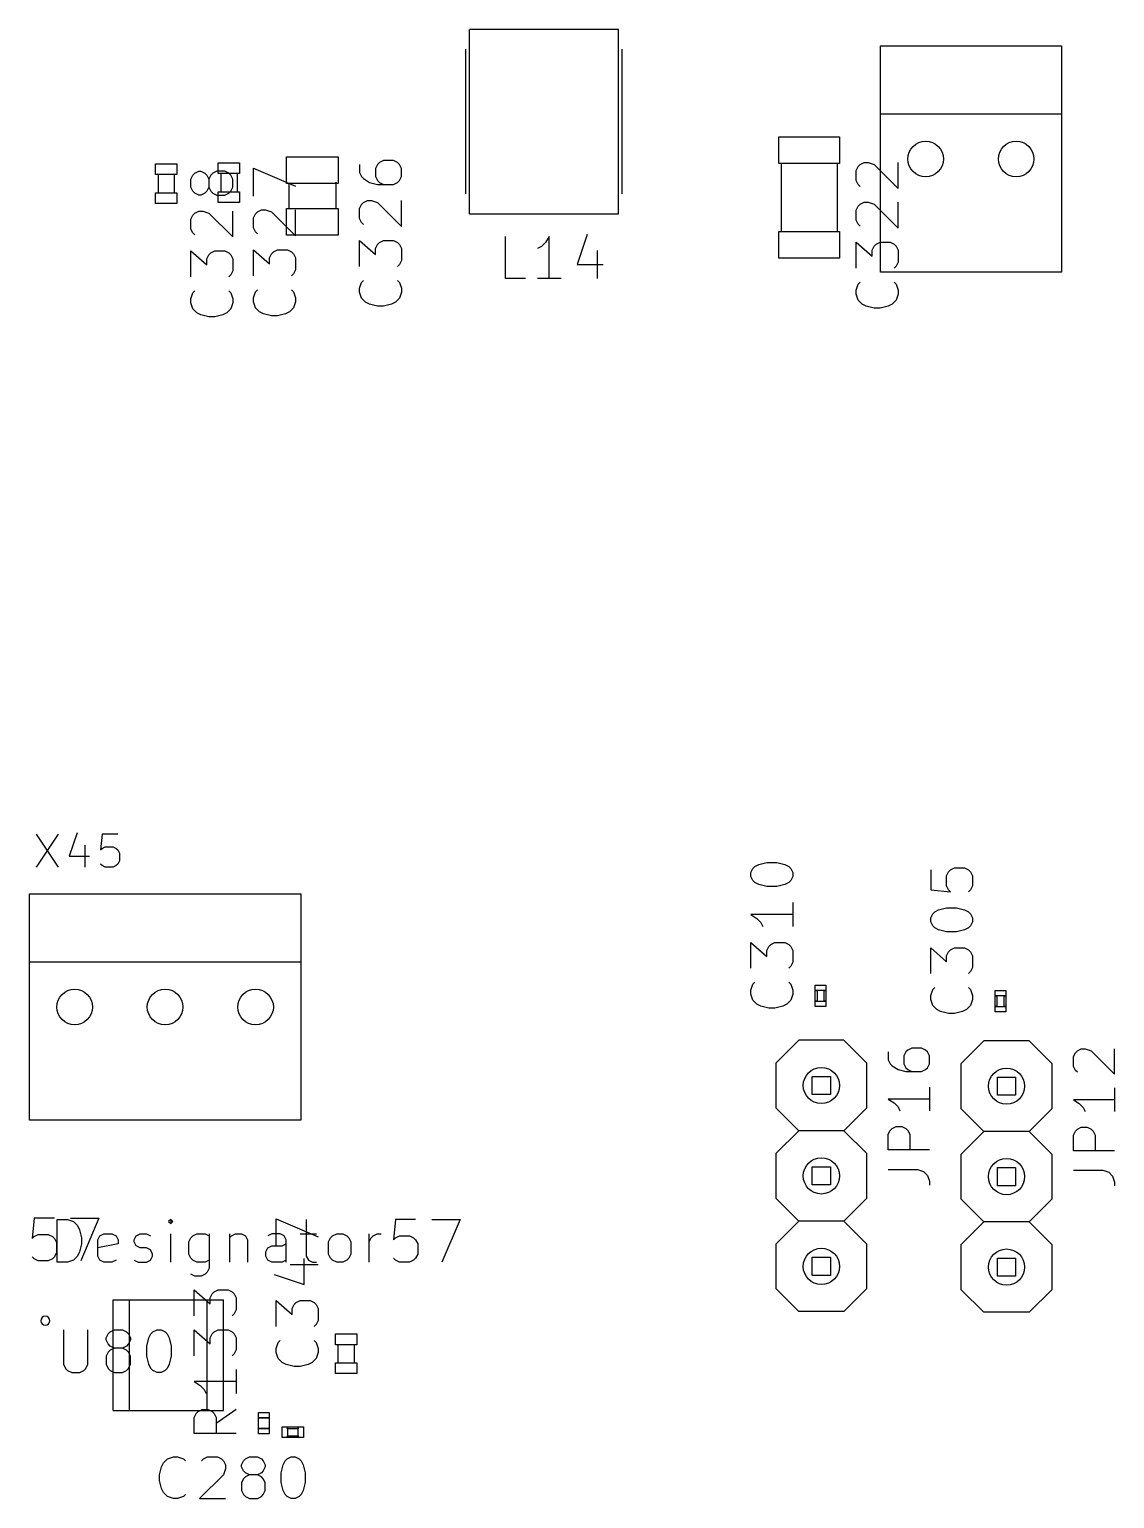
# Model space of a CAD drawing. Header units: millimetres. Extents: x -1 to 260, y -56 to 300.
# Drawn here: x 161.08 to 191.55, y 41.15 to 82.41 of the extents above; entities that cross this region are included whole.
import ezdxf

# ---------------------------------------------------------------- set-up
doc = ezdxf.new("R2010")
doc.units = ezdxf.units.MM
for name, color, linetype, true_color in [('Edge.Cuts', 254, 'CONTINUOUS', 0xd0d2cd), ('F.Fab', 9, 'CONTINUOUS', 0xafafaf), ('F.Silkscreen', 41, 'CONTINUOUS', 0xf2eda1)]:
    doc.layers.add(name, color=color, linetype=linetype, true_color=true_color)

msp = doc.modelspace()

# ---------------------------------------------------------------- linework, layer by layer
at = {"layer": 'Edge.Cuts'}
for centre, radius in [((186.25, 78.77), 0.5), ((188.79, 78.77), 0.5), ((162.354712, 54.953493), 0.5), ((164.894712, 54.953493), 0.5), ((167.434712, 54.953493), 0.5), ((183.32, 52.75), 0.508), ((188.52, 52.73), 0.508), ((183.32, 50.21), 0.508), ((188.52, 50.19), 0.508), ((183.32, 47.67), 0.508), ((188.52, 47.65), 0.508)]:
    msp.add_circle(centre, radius, dxfattribs=at)
at = {"layer": 'F.Fab', "linetype": 'CONTINUOUS'}
for p, q in [((173.437, 77.229), (173.437, 82.411)), ((177.628, 82.411), (173.437, 82.411)), ((177.628, 77.229), (177.628, 82.411)), ((173.336, 77.788), (173.336, 81.852)), ((177.73, 77.788), (177.73, 81.852)), ((182.1291, 78.6417), (182.1291, 79.3918)), ((182.1291, 79.3918), (183.8291, 79.3918)), ((183.8291, 79.3918), (183.8291, 78.6417)), ((168.3061, 78.0821), (168.3061, 78.8322)), ((168.3061, 78.8322), (169.7562, 78.8322)), ((169.7562, 78.8322), (169.7562, 78.0821)), ((164.6252, 78.334), (164.6252, 78.634)), ((164.6252, 78.634), (165.2251, 78.634)), ((165.2251, 78.634), (165.2251, 78.334)), ((166.3852, 78.364), (166.3852, 78.664)), ((166.3852, 78.664), (166.9851, 78.664)), ((166.9851, 78.664), (166.9851, 78.364)), ((183.8291, 78.6417), (182.1291, 78.6417)), ((182.193, 78.655), (182.193, 76.725)), ((183.767, 78.655), (183.767, 76.725)), ((165.2251, 78.334), (164.6252, 78.334)), ((164.706, 77.835), (164.706, 78.325)), ((165.154, 78.325), (165.154, 77.835)), ((166.9851, 78.364), (166.3852, 78.364)), ((166.466, 77.865), (166.466, 78.355)), ((166.914, 78.355), (166.914, 77.865)), ((169.7562, 78.0821), (168.3061, 78.0821)), ((168.37, 78.096), (168.37, 77.359)), ((169.69, 78.121), (169.69, 77.359)), ((164.6252, 77.5212), (164.6252, 77.8212)), ((164.6252, 77.8212), (165.2251, 77.8212)), ((165.2251, 77.8212), (165.2251, 77.5212)), ((166.3852, 77.5512), (166.3852, 77.8512)), ((166.3852, 77.8512), (166.9851, 77.8512)), ((166.9851, 77.8512), (166.9851, 77.5512)), ((165.2251, 77.5212), (164.6252, 77.5212)), ((166.9851, 77.5512), (166.3852, 77.5512)), ((168.3061, 76.6343), (168.3061, 77.3844)), ((168.3061, 77.3844), (169.7562, 77.3844)), ((169.7562, 77.3844), (169.7562, 76.6343)), ((173.437, 77.229), (177.628, 77.229)), ((169.7562, 76.6343), (168.3061, 76.6343)), ((182.1309, 75.9882), (182.1309, 76.7383)), ((182.1309, 76.7383), (183.8309, 76.7383)), ((183.8309, 76.7383), (183.8309, 75.9882)), ((183.8309, 75.9882), (182.1309, 75.9882)), ((183.15, 55.42), (183.15, 55.57)), ((183.15, 55.57), (183.45, 55.57)), ((183.15, 55.12), (183.15, 55.42)), ((183.15, 55.42), (183.2, 55.42)), ((183.45, 55.42), (183.15, 55.42)), ((183.2, 55.42), (183.2, 55.12)), ((183.4, 55.12), (183.4, 55.42)), ((183.4, 55.42), (183.45, 55.42)), ((183.45, 55.57), (183.45, 55.42)), ((183.45, 55.42), (183.45, 55.12)), ((188.2, 55.27), (188.2, 55.42)), ((188.2, 55.42), (188.5, 55.42)), ((188.5, 55.42), (188.5, 55.27)), ((183.2, 55.12), (183.15, 55.12)), ((183.15, 54.97), (183.15, 55.12)), ((183.15, 55.12), (183.45, 55.12)), ((183.45, 54.97), (183.15, 54.97)), ((183.45, 55.12), (183.4, 55.12)), ((183.45, 55.12), (183.45, 54.97)), ((188.2, 54.97), (188.2, 55.27)), ((188.2, 55.27), (188.25, 55.27)), ((188.5, 55.27), (188.2, 55.27)), ((188.25, 54.97), (188.2, 54.97)), ((188.2, 54.82), (188.2, 54.97)), ((188.2, 54.97), (188.5, 54.97)), ((188.25, 55.27), (188.25, 54.97)), ((188.45, 54.97), (188.45, 55.27)), ((188.45, 55.27), (188.5, 55.27)), ((188.5, 54.97), (188.45, 54.97)), ((188.5, 55.27), (188.5, 54.97)), ((188.5, 54.97), (188.5, 54.82)), ((188.5, 54.82), (188.2, 54.82)), ((183.066, 52.496), (183.066, 53.004)), ((183.066, 53.004), (183.574, 53.004)), ((183.574, 53.004), (183.574, 52.496)), ((188.266, 52.476), (188.266, 52.984)), ((188.266, 52.984), (188.774, 52.984)), ((188.774, 52.984), (188.774, 52.476)), ((183.574, 52.496), (183.066, 52.496)), ((188.774, 52.476), (188.266, 52.476)), ((183.066, 49.956), (183.066, 50.464)), ((183.066, 50.464), (183.574, 50.464)), ((183.574, 50.464), (183.574, 49.956)), ((188.266, 49.936), (188.266, 50.444)), ((188.266, 50.444), (188.774, 50.444)), ((188.774, 50.444), (188.774, 49.936)), ((183.574, 49.956), (183.066, 49.956)), ((188.774, 49.936), (188.266, 49.936)), ((183.066, 47.416), (183.066, 47.924)), ((183.066, 47.924), (183.574, 47.924)), ((183.574, 47.924), (183.574, 47.416)), ((188.266, 47.396), (188.266, 47.904)), ((188.266, 47.904), (188.774, 47.904)), ((188.774, 47.904), (188.774, 47.396)), ((183.574, 47.416), (183.066, 47.416)), ((188.774, 47.396), (188.266, 47.396)), ((163.438403, 46.725509), (166.537203, 46.725509)), ((163.438403, 43.626709), (163.438403, 46.725509)), ((166.537203, 43.626709), (166.537203, 46.725509)), ((162.043652, 45.889863), (162.043652, 44.919753)), ((162.728436, 44.919753), (162.728436, 45.889863)), ((163.299089, 45.775733), (163.356155, 45.832798)), ((163.356155, 45.832798), (163.470285, 45.889863)), ((163.470285, 45.889863), (163.698547, 45.889863)), ((163.698547, 45.889863), (163.812677, 45.832798)), ((163.812677, 45.832798), (163.869743, 45.775733)), ((164.497462, 45.775733), (164.554527, 45.832798)), ((164.554527, 45.832798), (164.668658, 45.889863)), ((164.668658, 45.889863), (164.782788, 45.889863)), ((164.782788, 45.889863), (164.896919, 45.832798)), ((164.896919, 45.832798), (164.953984, 45.775733)), ((163.242024, 45.661602), (163.299089, 45.775733)), ((163.242024, 45.604537), (163.242024, 45.661602)), ((163.299089, 45.490406), (163.242024, 45.604537)), ((163.356155, 45.433341), (163.299089, 45.490406)), ((163.470285, 45.376275), (163.356155, 45.433341)), ((163.812677, 45.433341), (163.698547, 45.376275)), ((163.869743, 45.490406), (163.812677, 45.433341)), ((163.869743, 45.775733), (163.926808, 45.661602)), ((163.926808, 45.604537), (163.869743, 45.490406)), ((163.926808, 45.661602), (163.926808, 45.604537)), ((164.383331, 45.433341), (164.440396, 45.661602)), ((164.383331, 45.148014), (164.383331, 45.433341)), ((164.440396, 45.661602), (164.497462, 45.775733)), ((164.953984, 45.775733), (165.01105, 45.661602)), ((165.01105, 45.661602), (165.068115, 45.433341)), ((165.068115, 45.433341), (165.068115, 45.148014)), ((169.682612, 45.470665), (169.682612, 45.770665)), ((169.682612, 45.770665), (170.282512, 45.770665)), ((170.282512, 45.470665), (169.682612, 45.470665)), ((169.753712, 44.966865), (169.753712, 45.456865)), ((170.201712, 45.456865), (170.201712, 44.966865)), ((170.282512, 45.770665), (170.282512, 45.470665)), ((163.299089, 45.262145), (163.242024, 45.148014)), ((163.242024, 45.148014), (163.242024, 44.919753)), ((163.356155, 45.31921), (163.299089, 45.262145)), ((163.470285, 45.376275), (163.356155, 45.31921)), ((163.698547, 45.376275), (163.470285, 45.376275)), ((163.812677, 45.31921), (163.698547, 45.376275)), ((163.869743, 45.262145), (163.812677, 45.31921)), ((163.926808, 45.148014), (163.869743, 45.262145)), ((163.926808, 44.919753), (163.926808, 45.148014)), ((164.440396, 44.919753), (164.383331, 45.148014)), ((165.068115, 45.148014), (165.01105, 44.919753)), ((162.043652, 44.919753), (162.100718, 44.805622)), ((162.100718, 44.805622), (162.157783, 44.748557)), ((162.157783, 44.748557), (162.271914, 44.691491)), ((162.271914, 44.691491), (162.500175, 44.691491)), ((162.500175, 44.691491), (162.614306, 44.748557)), ((162.614306, 44.748557), (162.671371, 44.805622)), ((162.671371, 44.805622), (162.728436, 44.919753)), ((163.242024, 44.919753), (163.299089, 44.805622)), ((163.299089, 44.805622), (163.356155, 44.748557)), ((163.356155, 44.748557), (163.470285, 44.691491)), ((163.470285, 44.691491), (163.698547, 44.691491)), ((163.698547, 44.691491), (163.812677, 44.748557)), ((163.812677, 44.748557), (163.869743, 44.805622)), ((163.869743, 44.805622), (163.926808, 44.919753)), ((164.497462, 44.805622), (164.440396, 44.919753)), ((164.554527, 44.748557), (164.497462, 44.805622)), ((164.668658, 44.691491), (164.554527, 44.748557)), ((164.782788, 44.691491), (164.668658, 44.691491)), ((164.896919, 44.748557), (164.782788, 44.691491)), ((164.953984, 44.805622), (164.896919, 44.748557)), ((165.01105, 44.919753), (164.953984, 44.805622)), ((169.682612, 44.657865), (169.682612, 44.957865)), ((169.682612, 44.957865), (170.282512, 44.957865)), ((170.282512, 44.657865), (169.682612, 44.657865)), ((170.282512, 44.957865), (170.282512, 44.657865)), ((163.438403, 43.626709), (166.537203, 43.626709)), ((167.52, 43.42), (167.52, 43.57)), ((167.52, 43.57), (167.82, 43.57)), ((167.82, 43.42), (167.52, 43.42)), ((167.82, 43.57), (167.82, 43.42)), ((167.52, 42.97), (167.52, 43.12)), ((167.52, 43.12), (167.82, 43.12)), ((167.82, 42.97), (167.52, 42.97)), ((167.82, 43.12), (167.82, 42.97)), ((168.18, 42.86), (168.18, 43.16)), ((168.18, 43.16), (168.33, 43.16)), ((168.33, 43.16), (168.33, 42.86)), ((168.33, 43.11), (168.33, 43.16)), ((168.33, 43.16), (168.63, 43.16)), ((168.63, 43.11), (168.33, 43.11)), ((168.63, 43.16), (168.63, 43.11)), ((168.63, 42.86), (168.63, 43.16)), ((168.63, 43.16), (168.78, 43.16)), ((168.78, 43.16), (168.78, 42.86)), ((168.33, 42.86), (168.18, 42.86)), ((168.33, 42.86), (168.33, 42.91)), ((168.33, 42.91), (168.63, 42.91)), ((168.63, 42.86), (168.33, 42.86)), ((168.63, 42.91), (168.63, 42.86)), ((168.78, 42.86), (168.63, 42.86))]:
    msp.add_line(p, q, dxfattribs=at)
at = {"layer": 'F.Fab'}
for centre, radius in [((186.25, 78.77), 0.5), ((188.79, 78.77), 0.5), ((162.354712, 54.953493), 0.5), ((164.894712, 54.953493), 0.5), ((167.434712, 54.953493), 0.5), ((183.32, 52.75), 0.508), ((188.52, 52.73), 0.508), ((183.32, 50.21), 0.508), ((188.52, 50.19), 0.508), ((183.32, 47.67), 0.508), ((188.52, 47.65), 0.508)]:
    msp.add_circle(centre, radius, dxfattribs=at)
at = {"layer": 'F.Silkscreen', "linetype": 'CONTINUOUS'}
for p, q in [((184.98, 81.945), (190.06, 81.945)), ((184.98, 80.04), (184.98, 81.945)), ((190.06, 81.945), (190.06, 80.04)), ((184.98, 80.04), (190.06, 80.04)), ((184.98, 75.595), (184.98, 80.04)), ((190.06, 80.04), (190.06, 75.595)), ((165.728214, 78.37338), (165.840264, 78.429405)), ((165.840264, 78.429405), (165.896289, 78.429405)), ((165.896289, 78.429405), (166.00834, 78.37338)), ((166.344491, 78.429405), (166.23244, 78.37338)), ((166.568591, 78.429405), (166.344491, 78.429405)), ((166.680641, 78.37338), (166.568591, 78.429405)), ((167.376164, 77.731078), (167.376164, 78.51543)), ((167.376164, 78.51543), (168.552692, 78.011204)), ((170.351164, 78.612355), (170.351164, 78.388254)), ((170.85539, 78.612355), (170.799365, 78.500304)), ((170.799365, 78.500304), (170.799365, 78.276204)), ((170.911415, 78.66838), (170.85539, 78.612355)), ((171.023465, 78.724405), (170.911415, 78.66838)), ((171.303591, 78.724405), (171.023465, 78.724405)), ((171.415641, 78.66838), (171.303591, 78.724405)), ((171.471667, 78.612355), (171.415641, 78.66838)), ((171.527692, 78.500304), (171.471667, 78.612355)), ((171.527692, 78.276204), (171.527692, 78.500304)), ((184.301164, 78.450304), (184.357189, 78.562355)), ((184.301164, 78.170179), (184.301164, 78.450304)), ((184.357189, 78.562355), (184.413214, 78.61838)), ((184.413214, 78.61838), (184.525264, 78.674405)), ((184.525264, 78.674405), (184.637315, 78.674405)), ((184.637315, 78.674405), (184.80539, 78.61838)), ((184.80539, 78.61838), (185.477692, 77.946078)), ((185.477692, 77.946078), (185.477692, 78.674405)), ((165.616164, 78.205304), (165.672189, 78.317355)), ((165.616164, 77.981204), (165.616164, 78.205304)), ((165.672189, 78.317355), (165.728214, 78.37338)), ((166.00834, 78.37338), (166.064365, 78.317355)), ((166.064365, 78.317355), (166.12039, 78.205304)), ((166.176415, 78.317355), (166.12039, 78.205304)), ((166.12039, 78.205304), (166.12039, 77.981204)), ((166.23244, 78.37338), (166.176415, 78.317355)), ((166.736667, 78.317355), (166.680641, 78.37338)), ((166.792692, 78.205304), (166.736667, 78.317355)), ((166.792692, 77.981204), (166.792692, 78.205304)), ((170.351164, 78.388254), (170.407189, 78.276204)), ((170.407189, 78.276204), (170.463214, 78.220179)), ((170.463214, 78.220179), (170.631289, 78.108128)), ((170.631289, 78.108128), (170.85539, 78.052103)), ((170.799365, 78.276204), (170.85539, 78.164153)), ((170.85539, 78.164153), (170.911415, 78.108128)), ((170.85539, 78.052103), (171.303591, 78.052103)), ((170.911415, 78.108128), (171.023465, 78.052103)), ((171.303591, 78.052103), (171.415641, 78.108128)), ((171.415641, 78.108128), (171.471667, 78.164153)), ((171.471667, 78.164153), (171.527692, 78.276204)), ((184.357189, 78.058128), (184.301164, 78.170179)), ((184.413214, 78.002103), (184.357189, 78.058128)), ((165.672189, 77.869153), (165.616164, 77.981204)), ((165.728214, 77.813128), (165.672189, 77.869153)), ((165.840264, 77.757103), (165.728214, 77.813128)), ((165.896289, 77.757103), (165.840264, 77.757103)), ((166.00834, 77.813128), (165.896289, 77.757103)), ((166.064365, 77.869153), (166.00834, 77.813128)), ((166.12039, 77.981204), (166.064365, 77.869153)), ((166.12039, 77.981204), (166.176415, 77.869153)), ((166.176415, 77.869153), (166.23244, 77.813128)), ((166.23244, 77.813128), (166.344491, 77.757103)), ((166.344491, 77.757103), (166.568591, 77.757103)), ((166.568591, 77.757103), (166.680641, 77.813128)), ((166.680641, 77.813128), (166.736667, 77.869153)), ((166.736667, 77.869153), (166.792692, 77.981204)), ((170.463214, 77.547877), (170.575264, 77.603902)), ((170.575264, 77.603902), (170.687315, 77.603902)), ((170.687315, 77.603902), (170.85539, 77.547877)), ((171.527692, 76.875575), (171.527692, 77.603902)), ((165.616164, 77.084801), (165.672189, 77.196852)), ((165.672189, 77.196852), (165.728214, 77.252877)), ((165.728214, 77.252877), (165.840264, 77.308902)), ((165.840264, 77.308902), (165.952315, 77.308902)), ((165.952315, 77.308902), (166.12039, 77.252877)), ((166.12039, 77.252877), (166.792692, 76.580575)), ((166.792692, 76.580575), (166.792692, 77.308902)), ((167.376164, 77.114801), (167.432189, 77.226852)), ((167.432189, 77.226852), (167.488214, 77.282877)), ((167.488214, 77.282877), (167.600264, 77.338902)), ((167.600264, 77.338902), (167.712315, 77.338902)), ((167.712315, 77.338902), (167.88039, 77.282877)), ((167.88039, 77.282877), (168.552692, 76.610575)), ((168.552692, 76.610575), (168.552692, 77.338902)), ((170.351164, 77.379801), (170.407189, 77.491852)), ((170.351164, 77.099676), (170.351164, 77.379801)), ((170.407189, 77.491852), (170.463214, 77.547877)), ((170.85539, 77.547877), (171.527692, 76.875575)), ((184.301164, 77.329801), (184.357189, 77.441852)), ((184.301164, 77.049676), (184.301164, 77.329801)), ((184.357189, 77.441852), (184.413214, 77.497877)), ((184.413214, 77.497877), (184.525264, 77.553902)), ((184.525264, 77.553902), (184.637315, 77.553902)), ((184.637315, 77.553902), (184.80539, 77.497877)), ((184.80539, 77.497877), (185.477692, 76.825575)), ((185.477692, 76.825575), (185.477692, 77.553902)), ((165.616164, 76.804676), (165.616164, 77.084801)), ((165.672189, 76.692625), (165.616164, 76.804676)), ((167.376164, 76.834676), (167.376164, 77.114801)), ((167.432189, 76.722625), (167.376164, 76.834676)), ((170.407189, 76.987625), (170.351164, 77.099676)), ((170.463214, 76.9316), (170.407189, 76.987625)), ((184.357189, 76.937625), (184.301164, 77.049676)), ((184.413214, 76.8816), (184.357189, 76.937625)), ((165.728214, 76.6366), (165.672189, 76.692625)), ((167.488214, 76.6666), (167.432189, 76.722625)), ((170.351164, 75.755072), (170.351164, 76.483399)), ((170.351164, 76.483399), (170.799365, 76.091223)), ((170.799365, 76.259298), (170.85539, 76.371349)), ((170.85539, 76.371349), (170.911415, 76.427374)), ((170.911415, 76.427374), (171.023465, 76.483399)), ((171.023465, 76.483399), (171.303591, 76.483399)), ((171.303591, 76.483399), (171.415641, 76.427374)), ((171.415641, 76.427374), (171.471667, 76.371349)), ((171.471667, 76.371349), (171.527692, 76.259298)), ((174.450198, 75.417307), (174.450198, 76.593835)), ((175.570701, 76.42576), (175.45865, 76.31371)), ((175.682751, 76.593835), (175.570701, 76.42576)), ((175.682751, 75.417307), (175.682751, 76.593835)), ((176.747229, 76.649861), (176.467103, 75.809483)), ((184.301164, 75.705072), (184.301164, 76.433399)), ((184.301164, 76.433399), (184.749365, 76.041223)), ((184.80539, 76.321349), (184.861415, 76.377374)), ((184.861415, 76.377374), (184.973465, 76.433399)), ((184.973465, 76.433399), (185.253591, 76.433399)), ((185.253591, 76.433399), (185.365641, 76.377374)), ((185.365641, 76.377374), (185.421667, 76.321349)), ((165.616164, 75.460072), (165.616164, 76.188399)), ((165.616164, 76.188399), (166.064365, 75.796223)), ((166.064365, 75.964298), (166.12039, 76.076349)), ((166.064365, 75.796223), (166.064365, 75.964298)), ((166.12039, 76.076349), (166.176415, 76.132374)), ((166.176415, 76.132374), (166.288465, 76.188399)), ((166.288465, 76.188399), (166.568591, 76.188399)), ((166.568591, 76.188399), (166.680641, 76.132374)), ((166.680641, 76.132374), (166.736667, 76.076349)), ((166.736667, 76.076349), (166.792692, 75.964298)), ((166.792692, 75.964298), (166.792692, 75.628147)), ((167.376164, 75.490072), (167.376164, 76.218399)), ((167.376164, 76.218399), (167.824365, 75.826223)), ((167.824365, 75.994298), (167.88039, 76.106349)), ((167.824365, 75.826223), (167.824365, 75.994298)), ((167.88039, 76.106349), (167.936415, 76.162374)), ((167.936415, 76.162374), (168.048465, 76.218399)), ((168.048465, 76.218399), (168.328591, 76.218399)), ((168.328591, 76.218399), (168.440641, 76.162374)), ((168.440641, 76.162374), (168.496667, 76.106349)), ((168.496667, 76.106349), (168.552692, 75.994298)), ((168.552692, 75.994298), (168.552692, 75.658147)), ((170.799365, 76.091223), (170.799365, 76.259298)), ((171.527692, 76.259298), (171.527692, 75.923147)), ((175.45865, 76.31371), (175.3466, 76.257685)), ((177.027355, 76.201659), (177.027355, 75.417307)), ((184.749365, 76.209298), (184.80539, 76.321349)), ((184.749365, 76.041223), (184.749365, 76.209298)), ((185.421667, 76.321349), (185.477692, 76.209298)), ((185.477692, 76.209298), (185.477692, 75.873147)), ((166.736667, 75.516097), (166.680641, 75.460072)), ((166.792692, 75.628147), (166.736667, 75.516097)), ((168.496667, 75.546097), (168.440641, 75.490072)), ((168.552692, 75.658147), (168.496667, 75.546097)), ((171.471667, 75.811097), (171.415641, 75.755072)), ((171.527692, 75.923147), (171.471667, 75.811097)), ((176.467103, 75.809483), (177.19543, 75.809483)), ((190.06, 75.595), (184.98, 75.595)), ((185.421667, 75.761097), (185.365641, 75.705072)), ((185.477692, 75.873147), (185.421667, 75.761097)), ((170.351164, 75.138795), (170.407189, 75.306871)), ((170.351164, 75.026745), (170.351164, 75.138795)), ((170.407189, 75.306871), (170.463214, 75.362896)), ((171.415641, 75.362896), (171.471667, 75.306871)), ((171.471667, 75.306871), (171.527692, 75.138795)), ((171.527692, 75.138795), (171.527692, 75.026745)), ((175.01045, 75.417307), (174.450198, 75.417307)), ((176.018902, 75.417307), (175.3466, 75.417307)), ((184.301164, 75.088795), (184.357189, 75.256871)), ((184.357189, 75.256871), (184.413214, 75.312896)), ((185.365641, 75.312896), (185.421667, 75.256871)), ((185.421667, 75.256871), (185.477692, 75.088795)), ((165.616164, 74.843795), (165.672189, 75.011871)), ((165.616164, 74.731745), (165.616164, 74.843795)), ((165.672189, 74.56367), (165.616164, 74.731745)), ((165.672189, 75.011871), (165.728214, 75.067896)), ((166.680641, 75.067896), (166.736667, 75.011871)), ((166.736667, 75.011871), (166.792692, 74.843795)), ((166.792692, 74.731745), (166.736667, 74.56367)), ((166.792692, 74.843795), (166.792692, 74.731745)), ((167.376164, 74.873795), (167.432189, 75.041871)), ((167.376164, 74.761745), (167.376164, 74.873795)), ((167.432189, 74.59367), (167.376164, 74.761745)), ((167.432189, 75.041871), (167.488214, 75.097896)), ((168.440641, 75.097896), (168.496667, 75.041871)), ((168.496667, 75.041871), (168.552692, 74.873795)), ((168.552692, 74.761745), (168.496667, 74.59367)), ((168.552692, 74.873795), (168.552692, 74.761745)), ((170.407189, 74.85867), (170.351164, 75.026745)), ((170.519239, 74.746619), (170.407189, 74.85867)), ((170.631289, 74.690594), (170.519239, 74.746619)), ((170.85539, 74.634569), (170.631289, 74.690594)), ((171.247566, 74.690594), (171.023465, 74.634569)), ((171.359616, 74.746619), (171.247566, 74.690594)), ((171.471667, 74.85867), (171.359616, 74.746619)), ((171.527692, 75.026745), (171.471667, 74.85867)), ((184.301164, 74.976745), (184.301164, 75.088795)), ((184.357189, 74.80867), (184.301164, 74.976745)), ((184.469239, 74.696619), (184.357189, 74.80867)), ((184.581289, 74.640594), (184.469239, 74.696619)), ((185.309616, 74.696619), (185.197566, 74.640594)), ((185.421667, 74.80867), (185.309616, 74.696619)), ((185.477692, 74.976745), (185.421667, 74.80867)), ((185.477692, 75.088795), (185.477692, 74.976745)), ((165.784239, 74.451619), (165.672189, 74.56367)), ((165.896289, 74.395594), (165.784239, 74.451619)), ((166.12039, 74.339569), (165.896289, 74.395594)), ((166.288465, 74.339569), (166.12039, 74.339569)), ((166.512566, 74.395594), (166.288465, 74.339569)), ((166.624616, 74.451619), (166.512566, 74.395594)), ((166.736667, 74.56367), (166.624616, 74.451619)), ((167.544239, 74.481619), (167.432189, 74.59367)), ((167.656289, 74.425594), (167.544239, 74.481619)), ((167.88039, 74.369569), (167.656289, 74.425594)), ((168.048465, 74.369569), (167.88039, 74.369569)), ((168.272566, 74.425594), (168.048465, 74.369569)), ((168.384616, 74.481619), (168.272566, 74.425594)), ((168.496667, 74.59367), (168.384616, 74.481619)), ((171.023465, 74.634569), (170.85539, 74.634569)), ((184.80539, 74.584569), (184.581289, 74.640594)), ((184.973465, 74.584569), (184.80539, 74.584569)), ((185.197566, 74.640594), (184.973465, 74.584569)), ((162.421642, 59.849983), (162.201508, 59.189583)), ((161.276949, 59.805956), (161.893322, 58.881396)), ((161.893322, 59.805956), (161.276949, 58.881396)), ((162.641775, 59.497769), (162.641775, 58.881396)), ((163.126068, 59.805956), (163.082041, 59.365689)), ((163.566335, 59.805956), (163.126068, 59.805956)), ((163.126068, 59.409716), (163.214121, 59.453743)), ((163.214121, 59.453743), (163.434255, 59.453743)), ((163.434255, 59.453743), (163.522308, 59.409716)), ((162.201508, 59.189583), (162.773855, 59.189583)), ((163.082041, 59.365689), (163.126068, 59.409716)), ((163.522308, 59.409716), (163.566335, 59.365689)), ((163.566335, 59.365689), (163.610361, 59.277636)), ((163.610361, 59.057503), (163.566335, 58.969449)), ((163.610361, 59.277636), (163.610361, 59.057503)), ((181.563727, 58.954405), (181.787828, 59.01043)), ((181.787828, 59.01043), (182.067954, 59.01043)), ((182.067954, 59.01043), (182.292054, 58.954405)), ((163.126068, 58.925423), (163.082041, 58.969449)), ((163.214121, 58.881396), (163.126068, 58.925423)), ((163.434255, 58.881396), (163.214121, 58.881396)), ((163.522308, 58.925423), (163.434255, 58.881396)), ((163.566335, 58.969449), (163.522308, 58.925423)), ((181.339627, 58.730304), (181.395652, 58.842354)), ((181.339627, 58.618254), (181.339627, 58.730304)), ((181.395652, 58.506204), (181.339627, 58.618254)), ((181.395652, 58.842354), (181.451677, 58.89838)), ((181.451677, 58.89838), (181.563727, 58.954405)), ((182.292054, 58.954405), (182.404104, 58.89838)), ((182.404104, 58.89838), (182.46013, 58.842354)), ((182.46013, 58.842354), (182.516155, 58.730304)), ((182.516155, 58.618254), (182.46013, 58.506204)), ((182.516155, 58.730304), (182.516155, 58.618254)), ((186.389627, 58.804405), (186.389627, 58.244153)), ((186.837828, 58.636329), (186.893853, 58.74838)), ((186.837828, 58.356204), (186.837828, 58.636329)), ((186.893853, 58.74838), (186.949878, 58.804405)), ((186.949878, 58.804405), (187.061928, 58.86043)), ((187.061928, 58.86043), (187.342054, 58.86043)), ((187.342054, 58.86043), (187.454104, 58.804405)), ((187.454104, 58.804405), (187.51013, 58.74838)), ((187.51013, 58.74838), (187.566155, 58.636329)), ((187.566155, 58.636329), (187.566155, 58.356204)), ((181.451677, 58.450178), (181.395652, 58.506204)), ((181.563727, 58.394153), (181.451677, 58.450178)), ((181.787828, 58.338128), (181.563727, 58.394153)), ((182.067954, 58.338128), (181.787828, 58.338128)), ((182.292054, 58.394153), (182.067954, 58.338128)), ((182.404104, 58.450178), (182.292054, 58.394153)), ((182.46013, 58.506204), (182.404104, 58.450178)), ((186.389627, 58.244153), (186.949878, 58.188128)), ((186.893853, 58.244153), (186.837828, 58.356204)), ((186.949878, 58.188128), (186.893853, 58.244153)), ((187.51013, 58.244153), (187.454104, 58.188128)), ((187.566155, 58.356204), (187.51013, 58.244153)), ((161.084712, 58.128493), (168.704712, 58.128493)), ((161.084712, 56.223493), (161.084712, 58.128493)), ((168.704712, 58.128493), (168.704712, 56.223493)), ((182.516155, 57.889927), (182.516155, 57.217625)), ((182.516155, 57.553776), (181.339627, 57.553776)), ((181.339627, 57.553776), (181.507702, 57.441726)), ((181.507702, 57.441726), (181.619752, 57.329675)), ((186.389627, 57.459801), (186.445652, 57.571851)), ((186.389627, 57.347751), (186.389627, 57.459801)), ((186.445652, 57.571851), (186.501677, 57.627877)), ((186.501677, 57.627877), (186.613727, 57.683902)), ((186.613727, 57.683902), (186.837828, 57.739927)), ((186.837828, 57.739927), (187.117954, 57.739927)), ((187.117954, 57.739927), (187.342054, 57.683902)), ((187.342054, 57.683902), (187.454104, 57.627877)), ((187.454104, 57.627877), (187.51013, 57.571851)), ((187.51013, 57.571851), (187.566155, 57.459801)), ((187.566155, 57.459801), (187.566155, 57.347751)), ((181.619752, 57.329675), (181.675778, 57.217625)), ((186.445652, 57.235701), (186.389627, 57.347751)), ((186.501677, 57.179675), (186.445652, 57.235701)), ((186.613727, 57.12365), (186.501677, 57.179675)), ((186.837828, 57.067625), (186.613727, 57.12365)), ((187.117954, 57.067625), (186.837828, 57.067625)), ((187.342054, 57.12365), (187.117954, 57.067625)), ((187.454104, 57.179675), (187.342054, 57.12365)), ((187.51013, 57.235701), (187.454104, 57.179675)), ((187.566155, 57.347751), (187.51013, 57.235701)), ((181.339627, 56.041097), (181.339627, 56.769424)), ((181.339627, 56.769424), (181.787828, 56.377248)), ((181.787828, 56.545323), (181.843853, 56.657374)), ((181.787828, 56.377248), (181.787828, 56.545323)), ((181.843853, 56.657374), (181.899878, 56.713399)), ((181.899878, 56.713399), (182.011928, 56.769424)), ((182.011928, 56.769424), (182.292054, 56.769424)), ((182.292054, 56.769424), (182.404104, 56.713399)), ((182.404104, 56.713399), (182.46013, 56.657374)), ((182.46013, 56.657374), (182.516155, 56.545323)), ((182.516155, 56.545323), (182.516155, 56.209172)), ((186.389627, 55.891097), (186.389627, 56.619424)), ((186.389627, 56.619424), (186.837828, 56.227248)), ((186.893853, 56.507374), (186.949878, 56.563399)), ((186.949878, 56.563399), (187.061928, 56.619424)), ((187.061928, 56.619424), (187.342054, 56.619424)), ((187.342054, 56.619424), (187.454104, 56.563399)), ((187.454104, 56.563399), (187.51013, 56.507374)), ((161.084712, 56.223493), (168.704712, 56.223493)), ((161.084712, 51.778493), (161.084712, 56.223493)), ((168.704712, 56.223493), (168.704712, 51.778493)), ((182.516155, 56.209172), (182.46013, 56.097122)), ((186.837828, 56.395323), (186.893853, 56.507374)), ((186.837828, 56.227248), (186.837828, 56.395323)), ((187.51013, 56.507374), (187.566155, 56.395323)), ((187.566155, 56.395323), (187.566155, 56.059172)), ((182.46013, 56.097122), (182.404104, 56.041097)), ((187.51013, 55.947122), (187.454104, 55.891097)), ((187.566155, 56.059172), (187.51013, 55.947122)), ((181.339627, 55.42482), (181.395652, 55.592896)), ((181.339627, 55.31277), (181.339627, 55.42482)), ((181.395652, 55.144695), (181.339627, 55.31277)), ((181.395652, 55.592896), (181.451677, 55.648921)), ((182.404104, 55.648921), (182.46013, 55.592896)), ((182.46013, 55.592896), (182.516155, 55.42482)), ((182.516155, 55.31277), (182.46013, 55.144695)), ((182.516155, 55.42482), (182.516155, 55.31277)), ((186.389627, 55.27482), (186.445652, 55.442896)), ((186.445652, 55.442896), (186.501677, 55.498921)), ((187.454104, 55.498921), (187.51013, 55.442896)), ((187.51013, 55.442896), (187.566155, 55.27482)), ((181.507702, 55.032644), (181.395652, 55.144695)), ((181.619752, 54.976619), (181.507702, 55.032644)), ((181.843853, 54.920594), (181.619752, 54.976619)), ((182.011928, 54.920594), (181.843853, 54.920594)), ((182.236029, 54.976619), (182.011928, 54.920594)), ((182.348079, 55.032644), (182.236029, 54.976619)), ((182.46013, 55.144695), (182.348079, 55.032644)), ((186.389627, 55.16277), (186.389627, 55.27482)), ((186.445652, 54.994695), (186.389627, 55.16277)), ((186.557702, 54.882644), (186.445652, 54.994695)), ((186.669752, 54.826619), (186.557702, 54.882644)), ((187.398079, 54.882644), (187.286029, 54.826619)), ((187.51013, 54.994695), (187.398079, 54.882644)), ((187.566155, 55.16277), (187.51013, 54.994695)), ((187.566155, 55.27482), (187.566155, 55.16277)), ((186.893853, 54.770594), (186.669752, 54.826619)), ((187.061928, 54.770594), (186.893853, 54.770594)), ((187.286029, 54.826619), (187.061928, 54.770594)), ((182.685, 54.02), (182.05, 53.385)), ((183.955, 54.02), (182.685, 54.02)), ((184.59, 53.385), (183.955, 54.02)), ((185.197889, 53.690802), (185.197889, 53.470669)), ((185.693189, 53.690802), (185.638156, 53.580736)), ((185.748222, 53.745836), (185.693189, 53.690802)), ((185.858289, 53.800869), (185.748222, 53.745836)), ((186.133456, 53.800869), (185.858289, 53.800869)), ((186.243522, 53.745836), (186.133456, 53.800869)), ((186.298556, 53.690802), (186.243522, 53.745836)), ((186.353589, 53.580736), (186.298556, 53.690802)), ((187.885, 54), (187.25, 53.365)), ((189.155, 54), (187.885, 54)), ((189.79, 53.365), (189.155, 54)), ((190.397889, 53.560736), (190.452922, 53.670802)), ((190.452922, 53.670802), (190.507956, 53.725836)), ((190.507956, 53.725836), (190.618022, 53.780869)), ((190.618022, 53.780869), (190.728089, 53.780869)), ((190.728089, 53.780869), (190.893189, 53.725836)), ((190.893189, 53.725836), (191.553589, 53.065436)), ((191.553589, 53.065436), (191.553589, 53.780869)), ((182.05, 52.115), (182.05, 53.385)), ((184.59, 53.385), (184.59, 52.115)), ((185.197889, 53.470669), (185.252922, 53.360602)), ((185.252922, 53.360602), (185.307956, 53.305569)), ((185.307956, 53.305569), (185.473056, 53.195502)), ((185.638156, 53.580736), (185.638156, 53.360602)), ((185.638156, 53.360602), (185.693189, 53.250536)), ((185.693189, 53.250536), (185.748222, 53.195502)), ((186.243522, 53.195502), (186.298556, 53.250536)), ((186.298556, 53.250536), (186.353589, 53.360602)), ((186.353589, 53.360602), (186.353589, 53.580736)), ((187.25, 52.095), (187.25, 53.365)), ((189.79, 53.365), (189.79, 52.095)), ((190.397889, 53.285569), (190.397889, 53.560736)), ((190.452922, 53.175502), (190.397889, 53.285569)), ((185.473056, 53.195502), (185.693189, 53.140469)), ((185.693189, 53.140469), (186.133456, 53.140469)), ((185.748222, 53.195502), (185.858289, 53.140469)), ((186.133456, 53.140469), (186.243522, 53.195502)), ((190.507956, 53.120469), (190.452922, 53.175502)), ((186.353589, 52.700202), (186.353589, 52.039802)), ((191.553589, 52.680202), (191.553589, 52.019802)), ((182.685, 51.48), (182.05, 52.115)), ((184.59, 52.115), (183.955, 51.48)), ((186.353589, 52.370002), (185.197889, 52.370002)), ((185.197889, 52.370002), (185.362989, 52.259935)), ((185.362989, 52.259935), (185.473056, 52.149869)), ((185.473056, 52.149869), (185.528089, 52.039802)), ((187.885, 51.46), (187.25, 52.095)), ((189.79, 52.095), (189.155, 51.46)), ((191.553589, 52.350002), (190.397889, 52.350002)), ((190.397889, 52.350002), (190.562989, 52.239935)), ((190.562989, 52.239935), (190.673056, 52.129869)), ((190.673056, 52.129869), (190.728089, 52.019802)), ((168.704712, 51.778493), (161.084712, 51.778493)), ((185.307956, 51.544502), (185.418022, 51.599535)), ((185.418022, 51.599535), (185.583122, 51.599535)), ((185.583122, 51.599535), (185.693189, 51.544502)), ((182.05, 50.845), (182.685, 51.48)), ((183.955, 51.48), (182.685, 51.48)), ((183.955, 51.48), (184.59, 50.845)), ((185.197889, 51.379402), (185.252922, 51.489469)), ((185.197889, 50.939135), (185.197889, 51.379402)), ((185.252922, 51.489469), (185.307956, 51.544502)), ((185.693189, 51.544502), (185.748222, 51.489469)), ((185.748222, 51.489469), (185.803256, 51.379402)), ((185.803256, 51.379402), (185.803256, 50.939135)), ((187.25, 50.825), (187.885, 51.46)), ((189.155, 51.46), (187.885, 51.46)), ((189.155, 51.46), (189.79, 50.825)), ((190.397889, 51.359402), (190.452922, 51.469469)), ((190.397889, 50.919135), (190.397889, 51.359402)), ((190.452922, 51.469469), (190.507956, 51.524502)), ((190.507956, 51.524502), (190.618022, 51.579535)), ((190.618022, 51.579535), (190.783122, 51.579535)), ((190.783122, 51.579535), (190.893189, 51.524502)), ((190.893189, 51.524502), (190.948222, 51.469469)), ((190.948222, 51.469469), (191.003256, 51.359402)), ((191.003256, 51.359402), (191.003256, 50.919135)), ((182.05, 49.575), (182.05, 50.845)), ((184.59, 50.845), (184.59, 49.575)), ((186.353589, 50.939135), (185.197889, 50.939135)), ((187.25, 49.555), (187.25, 50.825)), ((189.79, 50.825), (189.79, 49.555)), ((191.553589, 50.919135), (190.397889, 50.919135)), ((185.197889, 50.388802), (186.023389, 50.388802)), ((186.023389, 50.388802), (186.188489, 50.333769)), ((190.397889, 50.368802), (191.223389, 50.368802)), ((191.223389, 50.368802), (191.388489, 50.313769)), ((186.188489, 50.333769), (186.298556, 50.223702)), ((186.298556, 50.223702), (186.353589, 50.058602)), ((186.353589, 50.058602), (186.353589, 49.948536)), ((191.388489, 50.313769), (191.498556, 50.203702)), ((191.498556, 50.203702), (191.553589, 50.038602)), ((191.553589, 50.038602), (191.553589, 49.928536)), ((182.685, 48.94), (182.05, 49.575)), ((184.59, 49.575), (183.955, 48.94)), ((187.885, 48.92), (187.25, 49.555)), ((189.79, 49.555), (189.155, 48.92)), ((161.217618, 49.022361), (161.16077, 48.453885)), ((161.786094, 49.022361), (161.217618, 49.022361)), ((161.867772, 47.78997), (161.867772, 48.98377)), ((161.867772, 48.98377), (162.15201, 48.98377)), ((162.15201, 48.98377), (162.322553, 48.926922)), ((162.240874, 49.022361), (163.036741, 49.022361)), ((162.322553, 48.926922), (162.436248, 48.813227)), ((162.436248, 48.813227), (162.493095, 48.699532)), ((162.493095, 48.699532), (162.549943, 48.472141)), ((163.036741, 49.022361), (162.525112, 47.828561)), ((165.051239, 48.98377), (164.994391, 48.926922)), ((164.994391, 48.926922), (165.051239, 48.870075)), ((165.108086, 48.926922), (165.051239, 48.98377)), ((165.051239, 48.98377), (165.051239, 48.870075)), ((165.051239, 48.870075), (165.108086, 48.926922)), ((168.017339, 48.223968), (168.017339, 49.00832)), ((168.017339, 49.00832), (169.193867, 48.504094)), ((168.86003, 48.98377), (168.86003, 47.960513)), ((171.361325, 48.98377), (171.304477, 48.415294)), ((171.929801, 48.98377), (171.361325, 48.98377)), ((172.384581, 48.98377), (173.180448, 48.98377)), ((173.180448, 48.98377), (172.668819, 47.78997)), ((182.05, 48.305), (182.685, 48.94)), ((183.955, 48.94), (182.685, 48.94)), ((183.955, 48.94), (184.59, 48.305)), ((187.25, 48.285), (187.885, 48.92)), ((189.155, 48.92), (187.885, 48.92)), ((189.155, 48.92), (189.79, 48.285)), ((161.16077, 48.453885), (161.217618, 48.510732)), ((161.217618, 48.510732), (161.331313, 48.56758)), ((161.331313, 48.56758), (161.615551, 48.56758)), ((161.615551, 48.56758), (161.729246, 48.510732)), ((161.729246, 48.510732), (161.786094, 48.453885)), ((161.786094, 48.453885), (161.842941, 48.340189)), ((161.842941, 48.340189), (161.842941, 48.055951)), ((162.549943, 48.301598), (162.493095, 48.074208)), ((162.549943, 48.472141), (162.549943, 48.301598)), ((163.004724, 48.415294), (163.061572, 48.528989)), ((163.004724, 47.960513), (163.004724, 48.415294)), ((163.5732, 48.301598), (163.004724, 48.187903)), ((163.061572, 48.528989), (163.175267, 48.585837)), ((163.175267, 48.585837), (163.402657, 48.585837)), ((163.402657, 48.585837), (163.516353, 48.528989)), ((163.516353, 48.528989), (163.5732, 48.415294)), ((163.5732, 48.415294), (163.5732, 48.301598)), ((164.027981, 48.415294), (164.084829, 48.528989)), ((164.027981, 48.358446), (164.027981, 48.415294)), ((164.084829, 48.244751), (164.027981, 48.358446)), ((164.084829, 48.528989), (164.198524, 48.585837)), ((164.198524, 48.585837), (164.369067, 48.585837)), ((164.369067, 48.585837), (164.482762, 48.528989)), ((165.051239, 47.78997), (165.051239, 48.585837)), ((165.562867, 48.358446), (165.619715, 48.472141)), ((165.562867, 48.01736), (165.562867, 48.358446)), ((165.619715, 48.472141), (165.676562, 48.528989)), ((165.676562, 48.528989), (165.790257, 48.585837)), ((165.790257, 48.585837), (166.017648, 48.585837)), ((166.017648, 48.585837), (166.131343, 48.528989)), ((166.131343, 48.585837), (166.131343, 47.619427)), ((166.69982, 48.585837), (166.69982, 47.78997)), ((166.69982, 48.472141), (166.756667, 48.528989)), ((166.756667, 48.528989), (166.870362, 48.585837)), ((166.870362, 48.585837), (167.040905, 48.585837)), ((167.040905, 48.585837), (167.154601, 48.528989)), ((167.154601, 48.528989), (167.211448, 48.415294)), ((167.211448, 48.415294), (167.211448, 47.78997)), ((167.89362, 48.585837), (167.779925, 48.528989)), ((168.12101, 48.585837), (167.89362, 48.585837)), ((168.234706, 48.528989), (168.12101, 48.585837)), ((168.177858, 48.244751), (168.291553, 48.301598)), ((168.291553, 48.415294), (168.234706, 48.528989)), ((168.291553, 47.78997), (168.291553, 48.415294)), ((168.689487, 48.585837), (169.144268, 48.585837)), ((169.485353, 48.358446), (169.542201, 48.472141)), ((169.485353, 48.01736), (169.485353, 48.358446)), ((169.542201, 48.472141), (169.599048, 48.528989)), ((169.599048, 48.528989), (169.712743, 48.585837)), ((169.712743, 48.585837), (169.883286, 48.585837)), ((169.883286, 48.585837), (169.996982, 48.528989)), ((169.996982, 48.528989), (170.053829, 48.472141)), ((170.053829, 48.472141), (170.110677, 48.358446)), ((170.110677, 48.358446), (170.110677, 48.01736)), ((170.622306, 47.78997), (170.622306, 48.585837)), ((170.622306, 48.358446), (170.679153, 48.472141)), ((170.679153, 48.472141), (170.736001, 48.528989)), ((170.736001, 48.528989), (170.849696, 48.585837)), ((170.849696, 48.585837), (170.963391, 48.585837)), ((171.304477, 48.415294), (171.361325, 48.472141)), ((171.361325, 48.472141), (171.47502, 48.528989)), ((171.47502, 48.528989), (171.759258, 48.528989)), ((171.759258, 48.528989), (171.872953, 48.472141)), ((171.872953, 48.472141), (171.929801, 48.415294)), ((171.929801, 48.415294), (171.986648, 48.301598)), ((171.986648, 48.301598), (171.986648, 48.01736)), ((182.05, 47.035), (182.05, 48.305)), ((184.59, 48.305), (184.59, 47.035)), ((187.25, 47.015), (187.25, 48.285)), ((189.79, 48.285), (189.79, 47.015)), ((161.217618, 47.885409), (161.16077, 47.942256)), ((161.331313, 47.828561), (161.217618, 47.885409)), ((161.729246, 47.885409), (161.615551, 47.828561)), ((161.786094, 47.942256), (161.729246, 47.885409)), ((161.842941, 48.055951), (161.786094, 47.942256)), ((162.436248, 47.960513), (162.322553, 47.846818)), ((162.493095, 48.074208), (162.436248, 47.960513)), ((163.061572, 47.846818), (163.004724, 47.960513)), ((164.198524, 48.187903), (164.084829, 48.244751)), ((164.369067, 48.187903), (164.198524, 48.187903)), ((164.482762, 48.131056), (164.369067, 48.187903)), ((164.53961, 48.01736), (164.482762, 48.131056)), ((164.482762, 47.846818), (164.53961, 47.960513)), ((164.53961, 47.960513), (164.53961, 48.01736)), ((165.619715, 47.903665), (165.562867, 48.01736)), ((165.676562, 47.846818), (165.619715, 47.903665)), ((167.723077, 48.074208), (167.779925, 48.187903)), ((167.723077, 47.960513), (167.723077, 48.074208)), ((167.779925, 47.846818), (167.723077, 47.960513)), ((167.779925, 48.187903), (167.89362, 48.244751)), ((167.89362, 48.244751), (168.177858, 48.244751)), ((168.801691, 47.15949), (168.801691, 47.887817)), ((168.86003, 47.960513), (168.916877, 47.846818)), ((169.542201, 47.903665), (169.485353, 48.01736)), ((169.599048, 47.846818), (169.542201, 47.903665)), ((170.053829, 47.903665), (169.996982, 47.846818)), ((170.110677, 48.01736), (170.053829, 47.903665)), ((171.361325, 47.846818), (171.304477, 47.903665)), ((171.929801, 47.903665), (171.872953, 47.846818)), ((171.986648, 48.01736), (171.929801, 47.903665)), ((161.615551, 47.828561), (161.331313, 47.828561)), ((162.15201, 47.78997), (161.867772, 47.78997)), ((162.322553, 47.846818), (162.15201, 47.78997)), ((163.175267, 47.78997), (163.061572, 47.846818)), ((163.402657, 47.78997), (163.175267, 47.78997)), ((163.516353, 47.846818), (163.402657, 47.78997)), ((164.027981, 47.846818), (164.141676, 47.78997)), ((164.141676, 47.78997), (164.369067, 47.78997)), ((164.369067, 47.78997), (164.482762, 47.846818)), ((165.790257, 47.78997), (165.676562, 47.846818)), ((166.017648, 47.78997), (165.790257, 47.78997)), ((166.131343, 47.846818), (166.017648, 47.78997)), ((166.074496, 47.505732), (166.017648, 47.448884)), ((166.131343, 47.619427), (166.074496, 47.505732)), ((167.89362, 47.78997), (167.779925, 47.846818)), ((168.177858, 47.78997), (167.89362, 47.78997)), ((168.291553, 47.846818), (168.177858, 47.78997)), ((168.409515, 47.719742), (169.193867, 47.719742)), ((168.916877, 47.846818), (169.030572, 47.78997)), ((169.030572, 47.78997), (169.144268, 47.78997)), ((169.712743, 47.78997), (169.599048, 47.846818)), ((169.883286, 47.78997), (169.712743, 47.78997)), ((169.996982, 47.846818), (169.883286, 47.78997)), ((171.47502, 47.78997), (171.361325, 47.846818)), ((171.759258, 47.78997), (171.47502, 47.78997)), ((171.872953, 47.846818), (171.759258, 47.78997)), ((165.73341, 47.392037), (165.619715, 47.448884)), ((165.903953, 47.392037), (165.73341, 47.392037)), ((166.017648, 47.448884), (165.903953, 47.392037)), ((167.961314, 47.439616), (168.801691, 47.15949)), ((163.895603, 46.725509), (166.080003, 46.725509)), ((163.895603, 43.626709), (163.895603, 46.725509)), ((165.709627, 46.282103), (165.709627, 47.01043)), ((165.709627, 47.01043), (166.157828, 46.618254)), ((166.080003, 43.626709), (166.080003, 46.725509)), ((166.157828, 46.786329), (166.213853, 46.89838)), ((166.157828, 46.618254), (166.157828, 46.786329)), ((166.213853, 46.89838), (166.269878, 46.954405)), ((166.269878, 46.954405), (166.381928, 47.01043)), ((166.381928, 47.01043), (166.662054, 47.01043)), ((166.662054, 47.01043), (166.774104, 46.954405)), ((166.774104, 46.954405), (166.83013, 46.89838)), ((166.83013, 46.89838), (166.886155, 46.786329)), ((166.886155, 46.786329), (166.886155, 46.450178)), ((168.017339, 45.982962), (168.017339, 46.711289)), ((168.017339, 46.711289), (168.46554, 46.319113)), ((168.521565, 46.599239), (168.57759, 46.655264)), ((168.57759, 46.655264), (168.68964, 46.711289)), ((168.68964, 46.711289), (168.969766, 46.711289)), ((168.969766, 46.711289), (169.081816, 46.655264)), ((169.081816, 46.655264), (169.137842, 46.599239)), ((182.685, 46.4), (182.05, 47.035)), ((184.59, 47.035), (183.955, 46.4)), ((187.885, 46.38), (187.25, 47.015)), ((189.79, 47.015), (189.155, 46.38)), ((166.83013, 46.338128), (166.774104, 46.282103)), ((166.886155, 46.450178), (166.83013, 46.338128)), ((168.46554, 46.487188), (168.521565, 46.599239)), ((168.46554, 46.319113), (168.46554, 46.487188)), ((169.137842, 46.599239), (169.193867, 46.487188)), ((169.193867, 46.487188), (169.193867, 46.151037)), ((183.955, 46.4), (182.685, 46.4)), ((189.155, 46.38), (187.885, 46.38)), ((165.709627, 45.1616), (165.709627, 45.889927)), ((165.709627, 45.889927), (166.157828, 45.497751)), ((166.213853, 45.777877), (166.269878, 45.833902)), ((166.269878, 45.833902), (166.381928, 45.889927)), ((166.381928, 45.889927), (166.662054, 45.889927)), ((166.662054, 45.889927), (166.774104, 45.833902)), ((166.774104, 45.833902), (166.83013, 45.777877)), ((169.137842, 46.038987), (169.081816, 45.982962)), ((169.193867, 46.151037), (169.137842, 46.038987)), ((166.157828, 45.665826), (166.213853, 45.777877)), ((166.157828, 45.497751), (166.157828, 45.665826)), ((166.83013, 45.777877), (166.886155, 45.665826)), ((166.886155, 45.665826), (166.886155, 45.329675)), ((168.017339, 45.366685), (168.073364, 45.534761)), ((168.073364, 45.534761), (168.129389, 45.590786)), ((169.081816, 45.590786), (169.137842, 45.534761)), ((169.137842, 45.534761), (169.193867, 45.366685)), ((166.83013, 45.217625), (166.774104, 45.1616)), ((166.886155, 45.329675), (166.83013, 45.217625)), ((168.017339, 45.254635), (168.017339, 45.366685)), ((168.073364, 45.08656), (168.017339, 45.254635)), ((168.185414, 44.974509), (168.073364, 45.08656)), ((169.137842, 45.08656), (169.025791, 44.974509)), ((169.193867, 45.254635), (169.137842, 45.08656)), ((169.193867, 45.366685), (169.193867, 45.254635)), ((166.886155, 44.769424), (166.886155, 44.097122)), ((168.297464, 44.918484), (168.185414, 44.974509)), ((168.521565, 44.862459), (168.297464, 44.918484)), ((168.68964, 44.862459), (168.521565, 44.862459)), ((168.913741, 44.918484), (168.68964, 44.862459)), ((169.025791, 44.974509), (168.913741, 44.918484)), ((166.886155, 44.433273), (165.709627, 44.433273)), ((165.709627, 44.433273), (165.877702, 44.321223)), ((165.877702, 44.321223), (165.989752, 44.209172)), ((165.989752, 44.209172), (166.045778, 44.097122)), ((163.895603, 43.626709), (166.080003, 43.626709)), ((165.709627, 43.42482), (165.765652, 43.536871)), ((165.709627, 42.976619), (165.709627, 43.42482)), ((165.765652, 43.536871), (165.821677, 43.592896)), ((165.821677, 43.592896), (165.933727, 43.648921)), ((165.933727, 43.648921), (166.101803, 43.648921)), ((166.101803, 43.648921), (166.213853, 43.592896)), ((166.213853, 43.592896), (166.269878, 43.536871)), ((166.269878, 43.536871), (166.325903, 43.42482)), ((166.886155, 43.648921), (166.325903, 43.256745)), ((166.325903, 43.42482), (166.325903, 42.976619)), ((167.52, 43.12), (167.52, 43.42)), ((167.52, 43.42), (167.82, 43.42)), ((167.82, 43.42), (167.82, 43.12)), ((166.886155, 42.976619), (165.709627, 42.976619)), ((167.82, 43.12), (167.52, 43.12)), ((164.795594, 42.04371), (164.851619, 42.15576)), ((164.851619, 42.15576), (164.96367, 42.26781)), ((164.96367, 42.26781), (165.131745, 42.323835)), ((165.131745, 42.323835), (165.243795, 42.323835)), ((165.243795, 42.323835), (165.411871, 42.26781)), ((165.411871, 42.26781), (165.467896, 42.211785)), ((165.916097, 42.211785), (165.972122, 42.26781)), ((165.972122, 42.26781), (166.084173, 42.323835)), ((166.084173, 42.323835), (166.364298, 42.323835)), ((166.364298, 42.323835), (166.476349, 42.26781)), ((166.476349, 42.26781), (166.532374, 42.211785)), ((166.532374, 42.211785), (166.588399, 42.099735)), ((166.588399, 42.099735), (166.588399, 41.987685)), ((167.0366, 42.099735), (167.092625, 42.211785)), ((167.0366, 42.04371), (167.0366, 42.099735)), ((167.092625, 42.211785), (167.14865, 42.26781)), ((167.14865, 42.26781), (167.260701, 42.323835)), ((167.260701, 42.323835), (167.484801, 42.323835)), ((167.484801, 42.323835), (167.596852, 42.26781)), ((167.596852, 42.26781), (167.652877, 42.211785)), ((167.652877, 42.211785), (167.708902, 42.099735)), ((167.708902, 42.099735), (167.708902, 42.04371)), ((168.157103, 41.875634), (168.213128, 42.099735)), ((168.213128, 42.099735), (168.269153, 42.211785)), ((168.269153, 42.211785), (168.325179, 42.26781)), ((168.325179, 42.26781), (168.437229, 42.323835)), ((168.437229, 42.323835), (168.549279, 42.323835)), ((168.549279, 42.323835), (168.661329, 42.26781)), ((168.661329, 42.26781), (168.717355, 42.211785)), ((168.717355, 42.211785), (168.77338, 42.099735)), ((168.77338, 42.099735), (168.829405, 41.875634)), ((164.739569, 41.819609), (164.795594, 42.04371)), ((164.739569, 41.651534), (164.739569, 41.819609)), ((166.532374, 41.819609), (165.860072, 41.147307)), ((166.588399, 41.987685), (166.532374, 41.819609)), ((167.092625, 41.931659), (167.0366, 42.04371)), ((167.092625, 41.707559), (167.0366, 41.595509)), ((167.14865, 41.875634), (167.092625, 41.931659)), ((167.14865, 41.763584), (167.092625, 41.707559)), ((167.260701, 41.819609), (167.14865, 41.875634)), ((167.260701, 41.819609), (167.14865, 41.763584)), ((167.484801, 41.819609), (167.260701, 41.819609)), ((167.596852, 41.875634), (167.484801, 41.819609)), ((167.596852, 41.763584), (167.484801, 41.819609)), ((167.652877, 41.931659), (167.596852, 41.875634)), ((167.652877, 41.707559), (167.596852, 41.763584)), ((167.708902, 42.04371), (167.652877, 41.931659)), ((167.708902, 41.595509), (167.652877, 41.707559)), ((168.157103, 41.595509), (168.157103, 41.875634)), ((168.829405, 41.875634), (168.829405, 41.595509)), ((164.795594, 41.427433), (164.739569, 41.651534)), ((164.851619, 41.315383), (164.795594, 41.427433)), ((164.96367, 41.203333), (164.851619, 41.315383)), ((167.0366, 41.595509), (167.0366, 41.371408)), ((167.0366, 41.371408), (167.092625, 41.259358)), ((167.652877, 41.259358), (167.708902, 41.371408)), ((167.708902, 41.371408), (167.708902, 41.595509)), ((168.213128, 41.371408), (168.157103, 41.595509)), ((168.269153, 41.259358), (168.213128, 41.371408)), ((168.77338, 41.371408), (168.717355, 41.259358)), ((168.829405, 41.595509), (168.77338, 41.371408)), ((165.131745, 41.147307), (164.96367, 41.203333)), ((165.243795, 41.147307), (165.131745, 41.147307)), ((165.411871, 41.203333), (165.243795, 41.147307)), ((165.467896, 41.259358), (165.411871, 41.203333)), ((165.860072, 41.147307), (166.588399, 41.147307)), ((167.092625, 41.259358), (167.14865, 41.203333)), ((167.14865, 41.203333), (167.260701, 41.147307)), ((167.260701, 41.147307), (167.484801, 41.147307)), ((167.484801, 41.147307), (167.596852, 41.203333)), ((167.596852, 41.203333), (167.652877, 41.259358)), ((168.325179, 41.203333), (168.269153, 41.259358)), ((168.437229, 41.147307), (168.325179, 41.203333)), ((168.549279, 41.147307), (168.437229, 41.147307)), ((168.661329, 41.203333), (168.549279, 41.147307)), ((168.717355, 41.259358), (168.661329, 41.203333))]:
    msp.add_line(p, q, dxfattribs=at)
at = {"layer": 'F.Silkscreen'}
for centre, radius in [((186.25, 78.77), 0.5), ((188.79, 78.77), 0.5), ((162.354712, 54.953493), 0.5), ((164.894712, 54.953493), 0.5), ((167.434712, 54.953493), 0.5), ((183.32, 52.75), 0.508), ((188.52, 52.73), 0.508), ((183.32, 50.21), 0.508), ((188.52, 50.19), 0.508), ((183.32, 47.67), 0.508), ((188.52, 47.65), 0.508)]:
    msp.add_circle(centre, radius, dxfattribs=at)
for start, end in [(0, 180), (-180, 0)]:
    msp.add_arc((161.533403, 46.141309), 0.127, start, end, dxfattribs=at)

doc.saveas('drawing.dxf')
